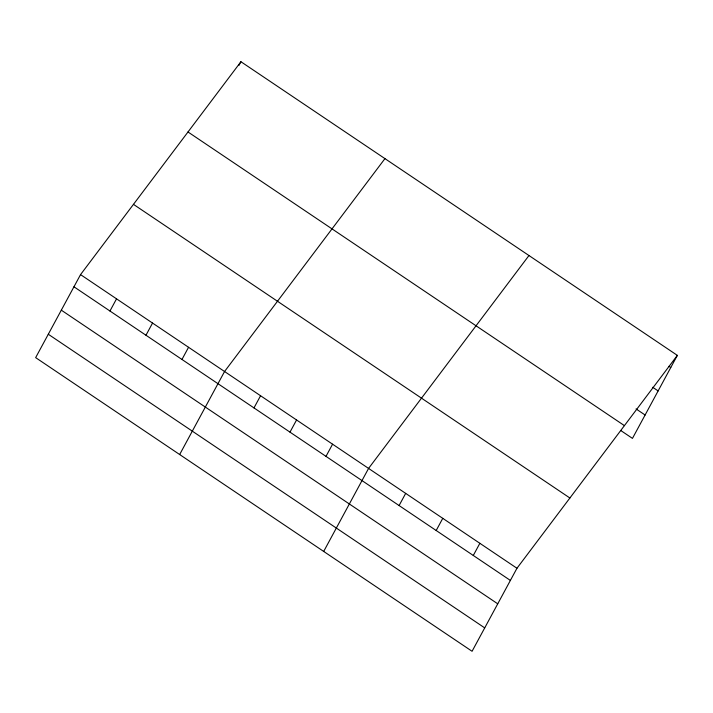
<?xml version="1.0" encoding="UTF-8"?>
<svg xmlns="http://www.w3.org/2000/svg" width="713" height="713" viewBox="0 0 713 713"><rect width="100%" height="100%" fill="white"/><g stroke="black" fill="none" stroke-linecap="round" stroke-linejoin="round"><path stroke-width="1.07" d="M80.542 274.612L35.65 357.632L472.077 651.281L516.961 568.261L677.35 355.368L240.923 61.719L80.542 274.612L516.961 568.261M238.9 65.471L240.923 61.719M109.962 311.011L116.54 298.836M145.969 335.235L152.546 323.06M181.975 359.459L188.553 347.284M179.667 454.529L224.559 371.509L384.949 158.625M253.98 407.916L260.566 395.742M289.986 432.14L296.572 419.966M325.993 456.365L332.57 444.19M323.693 551.434L368.576 468.414L528.966 255.53M399.093 505.553L405.679 493.378M436.187 530.508L442.773 518.333M473.289 555.472L479.867 543.297M677.35 355.368L632.458 438.388L620.702 430.474M668.954 366.33L670.764 367.543M652.698 387.275L658.126 390.92M636.058 408.923L645.105 415.011M188 131.976L624.419 425.625M133.465 204.355L569.892 498.004M73.956 286.786L510.383 580.427M61.318 310.164L497.736 603.813M48.288 334.245L484.715 627.895"/></g></svg>
